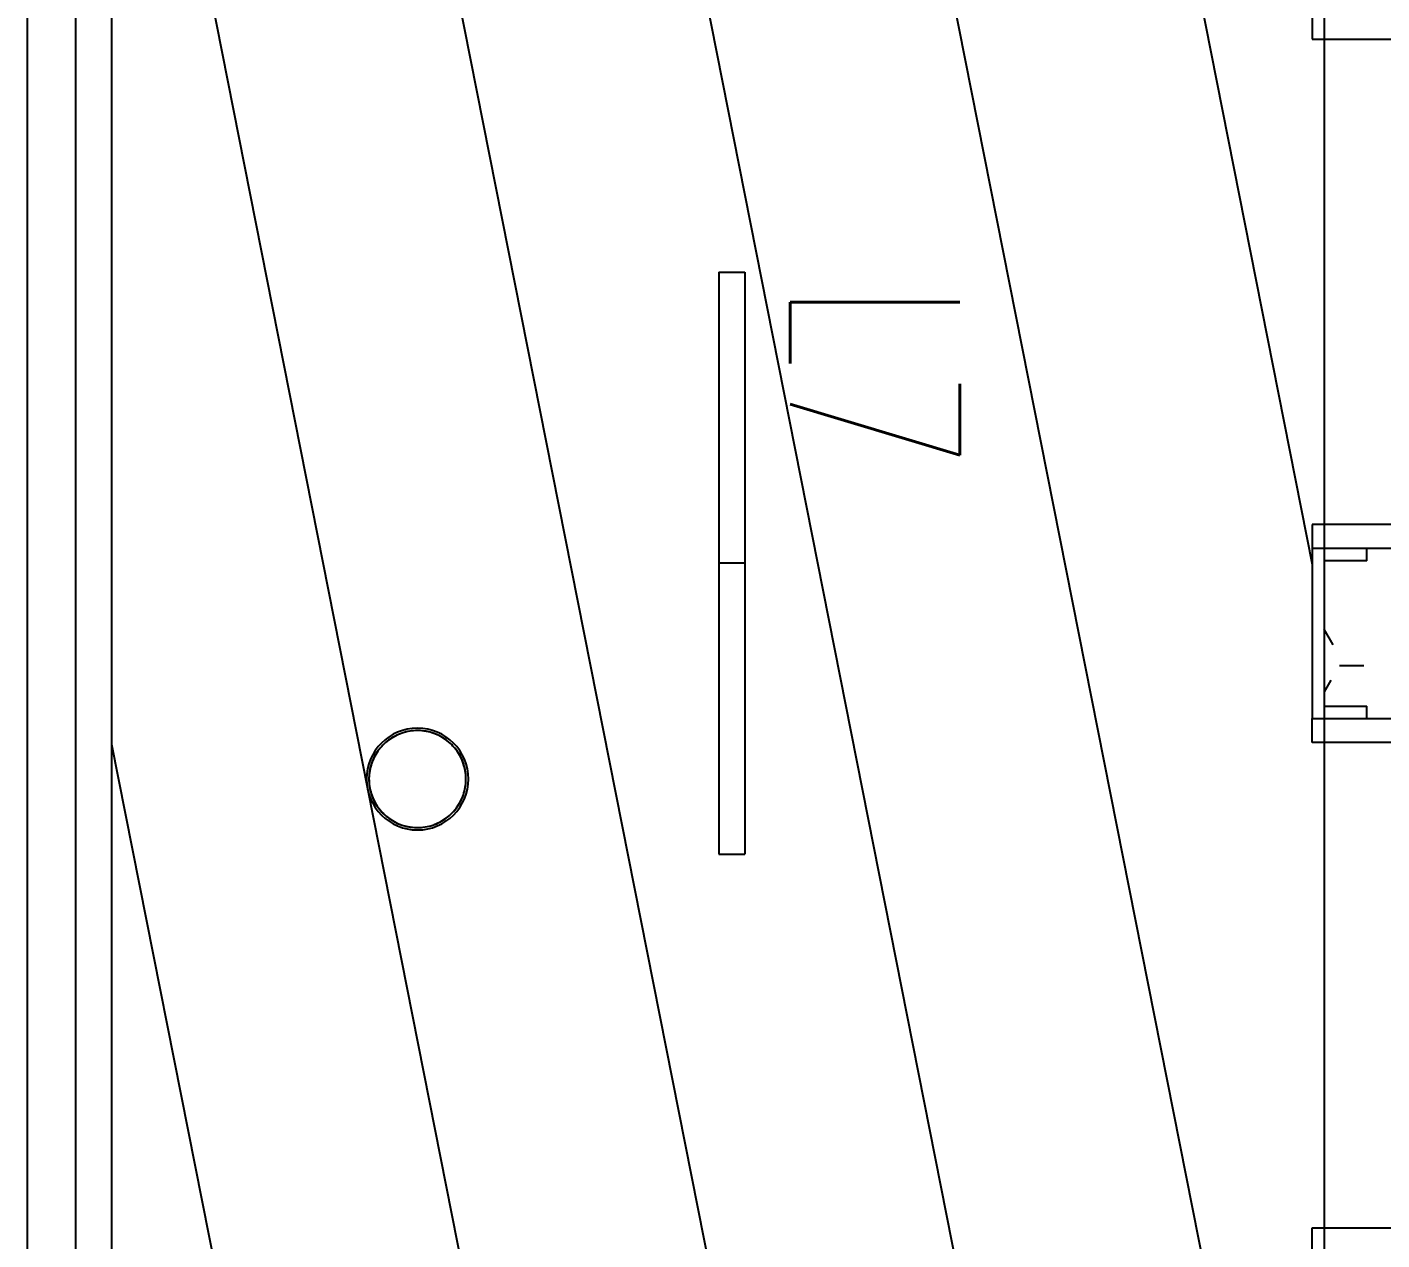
# Model space of a CAD drawing. Header units: millimetres. Extents: x -92759 to 184353, y -15225 to 86714.
# Drawn here: x -73708 to -70914, y 55966 to 58466 of the extents above; entities that cross this region are included whole.
import ezdxf

# ---------------------------------------------------------------- set-up
doc = ezdxf.new("R2010")
doc.units = ezdxf.units.MM
doc.linetypes.add('IDA - Grid Line', pattern=[2100, 1200, -300, 300, -300])
doc.linetypes.add('IDA - Hidden 065', pattern=[322.5, 225, -97.5])
for name, color, linetype in [('0-1', 9, 'Continuous'), ('0-L7', 1, 'Continuous'), ('A-_DOOR----_E', 8, 'Continuous'), ('A-_DOOR----_E-1', 8, 'Continuous'), ('A-_FLOR----_E', 8, 'Continuous'), ('A-_WALL----_E', 8, 'Continuous'), ('A-_WALL----_H-1', 9, 'Continuous'), ('C-_CPRK----_E', 8, 'Continuous'), ('C-_SITE----_E', 8, 'Continuous'), ('E-LIGHT----E', 1, 'Continuous')]:
    doc.layers.add(name, color=color, linetype=linetype)
for name, color, linetype, true_color in [('A-_DETA----_E-6', 7, 'Continuous', 0x969696), ('A-_DETA----_E-7', 7, 'IDA - Hidden 065', 0x969696), ('C-_CPRK----_E-1', 9, 'Continuous', 0x808080), ('S-_ANOTGRID_E-1', 9, 'IDA - Grid Line', 0x808080)]:
    doc.layers.add(name, color=color, linetype=linetype, true_color=true_color)
doc.styles.add('T3', font='simplex.shx', dxfattribs={"width": 0.7, "height": 300})
pattern_1 = [(0, (-11870.95, 40538.29), (609.6, 152.4), [50.292, -406.908, 50.292, -406.908, -2438.4]), (0, (-11870.95, 40538.29), (609.6, 152.4), [-914.4, 50.292, -864.108, 50.292, -406.908, -1066.8]), (0, (-11870.95, 40538.29), (609.6, 152.4), [-2286, 50.292, -254.508, 50.292, -711.708]), (120, (-11642.35, 40614.49), (-436.7823, 451.7291), [50.292, -406.908, 50.292, -406.908, -2438.4]), (120, (-11642.35, 40614.49), (-436.7823, 451.7291), [-914.4, 50.292, -864.108, 50.292, -406.908, -1066.8]), (120, (-11642.35, 40614.49), (-436.7823, 451.7291), [-2286, 50.292, -254.508, 50.292, -711.708]), (240, (-11566.15, 40919.29), (-172.8177, -604.1291), [50.292, -406.908, 50.292, -406.908, -2438.4]), (240, (-11566.15, 40919.29), (-172.8177, -604.1291), [-914.4, 50.292, -864.108, 50.292, -406.908, -1066.8]), (240, (-11566.15, 40919.29), (-172.8177, -604.1291), [-2286, 50.292, -254.508, 50.292, -711.708])]

# ---------------------------------------------------------------- blocks, each defined once
blk = doc.blocks.new('Standard Space - Ambulance Parking 7500 x 3300-7142841-BLK8_RHH_1ST STOREY PLAN')
at = {"layer": 'C-_CPRK----_E'}
for p, q in [((-50, 0), (-50, 7550)), ((50, 0), (50, 7450))]:
    blk.add_line(p, q, dxfattribs=at)
blk = doc.blocks.new('IDA - F - Single - Swing - 1100L X 2200H -FMD-05 2HR ACOUSTIC-10593733-BLK8_RHH_1ST STOREY PLAN')
at = {"layer": 'A-_DOOR----_E-1'}
for p, q in [((-550, 112.5), (-500, 112.5)), ((-500, 112.5), (-500, -112.5)), ((500, 112.5), (550, 112.5)), ((500, -112.5), (500, 112.5)), ((-500, -112.5), (-550, -112.5)), ((450, -112.5), (500, -112.5)), ((450, -1112.5), (450, -112.5)), ((500, -112.5), (500, -1112.5)), ((550, -112.5), (500, -112.5)), ((500, -1112.5), (450, -1112.5))]:
    blk.add_line(p, q, dxfattribs=at)
blk.add_arc((500, -112.5), 1000, 180, 270, dxfattribs=at)
blk.add_arc((500, -112.5), 1000, 180, 270, dxfattribs=at)
blk = doc.blocks.new('DEENN- MD03_METAL Door_SL - MD-03 1100Lx2200H-10527726-BLK8_RHH_1ST STOREY PLAN')
at = {"layer": 'A-_DOOR----_E'}
for p, q in [((500, 1112.5), (450, 1112.5)), ((450, 1112.5), (450, 112.5)), ((500, 112.5), (500, 1112.5)), ((-500, 112.5), (-550, 112.5)), ((-500, -112.5), (-500, 112.5)), ((450, 112.5), (500, 112.5)), ((550, 112.5), (500, 112.5)), ((500, 112.5), (500, -112.5)), ((-550, -112.5), (-500, -112.5)), ((500, -112.5), (550, -112.5))]:
    blk.add_line(p, q, dxfattribs=at)
blk.add_arc((500, 112.5), 1000, 90, 180, dxfattribs=at)
blk = doc.blocks.new('IDA - Bollard - 100R-8006047-BLK8_RHH_1ST STOREY PLAN')
at = {"layer": 'C-_SITE----_E', "flags": 128}
for points in [[(95.5, -4.2), (95.4, -0.2), (95.1, 3.8), (94.7, 7.8), (94.2, 11.7), (93.5, 15.7), (92.6, 19.6), (91.6, 23.4), (90.4, 27.2), (89, 31), (87.6, 34.7), (85.9, 38.4), (84.2, 42), (82.2, 45.5), (80.2, 48.9), (78, 52.3), (75.7, 55.5), (73.2, 58.7), (70.6, 61.7), (67.9, 64.7), (65.1, 67.5), (62.2, 70.3), (59.2, 72.9), (56, 75.3), (52.8, 77.7), (49.5, 79.9), (46.1, 82), (42.6, 84), (39, 85.8), (35.4, 87.5), (31.7, 89), (27.9, 90.4), (24.1, 91.6), (20.3, 92.7), (16.4, 93.6), (12.5, 94.3), (8.5, 94.9), (4.5, 95.4), (0.5, 95.7), (-3.5, 95.8), (-7.5, 95.7), (-11.5, 95.5), (-15.4, 95.2), (-19.4, 94.7), (-23.4, 94), (-27.3, 93.2), (-31.1, 92.2), (-35, 91), (-38.8, 89.8), (-42.5, 88.3), (-46.2, 86.7), (-49.8, 85), (-53.3, 83.1), (-56.7, 81.1), (-60.1, 78.9), (-63.4, 76.6), (-66.6, 74.2), (-69.7, 71.7), (-72.7, 69), (-75.5, 66.2), (-78.3, 63.3), (-80.9, 60.3), (-83.4, 57.2), (-85.8, 54), (-88.1, 50.7), (-90.2, 47.3), (-92.2, 43.9), (-94.1, 40.3), (-95.8, 36.7), (-97.4, 33), (-98.8, 29.3), (-100, 25.5), (-101.1, 21.7), (-102.1, 17.8), (-102.9, 13.8), (-103.5, 9.9), (-104, 5.9), (-104.4, 1.9), (-104.5, -2.1), (-104.5, -4.2)], [(-104.5, -4.2), (-104.5, -8.2), (-104.2, -12.2), (-103.8, -16.2), (-103.3, -20.1), (-102.6, -24.1), (-101.7, -28), (-100.7, -31.8), (-99.5, -35.7), (-98.1, -39.4), (-96.7, -43.2), (-95, -46.8), (-93.2, -50.4), (-91.3, -53.9), (-89.3, -57.3), (-87.1, -60.7), (-84.8, -63.9), (-82.3, -67.1), (-79.7, -70.1), (-77, -73.1), (-74.2, -75.9), (-71.3, -78.7), (-68.3, -81.3), (-65.1, -83.8), (-61.9, -86.1), (-58.6, -88.4), (-55.2, -90.5), (-51.7, -92.4), (-48.1, -94.2), (-44.5, -95.9), (-40.8, -97.4), (-37, -98.8), (-33.2, -100), (-29.4, -101.1), (-25.5, -102), (-21.5, -102.8), (-17.6, -103.4), (-13.6, -103.8), (-9.6, -104.1), (-5.6, -104.2), (-1.6, -104.2), (2.4, -104), (6.4, -103.6), (10.3, -103.1), (14.3, -102.4), (18.2, -101.6), (22.1, -100.6), (25.9, -99.5), (29.7, -98.2), (33.4, -96.7), (37.1, -95.1), (40.7, -93.4), (44.2, -91.5), (47.7, -89.5), (51, -87.3), (54.3, -85.1), (57.5, -82.6), (60.6, -80.1), (63.6, -77.4), (66.4, -74.7), (69.2, -71.8), (71.8, -68.8), (74.4, -65.6), (76.7, -62.4), (79, -59.1), (81.1, -55.8), (83.1, -52.3), (85, -48.7), (86.7, -45.1), (88.3, -41.5), (89.7, -37.7), (90.9, -33.9), (92.1, -30.1), (93, -26.2), (93.8, -22.3), (94.5, -18.3), (94.9, -14.4), (95.3, -10.4), (95.4, -6.4), (95.5, -4.2)]]:
    blk.add_lwpolyline(points, dxfattribs=at)
at = {"layer": 'C-_SITE----_E'}
for radius, start, end in [(105, 360, 180), (100, 360, 180), (105, 180, 360), (100, 200, 360)]:
    blk.add_arc((-4.5, -4.2), radius, start, end, dxfattribs=at)
blk = doc.blocks.new('A$Cb2bf8f38')
at = {"layer": 'A-_WALL----_H-1'}
h = blk.add_hatch(dxfattribs=at)
h.set_pattern_fill('FP_1', color=256, style=0, pattern_type=2)
h.set_pattern_definition(pattern_1)
h.paths.add_polyline_path([(-27900, 24750), (-27900, 24850), (-28012.5, 24850), (-28012.5, 24825), (-28100, 24825), (-28100, 24750), (-28012.5, 24750)])
h.paths.add_polyline_path([(-28012.5, 25950), (-27900, 25950), (-27900, 26600), (-28100, 26600), (-28100, 25975), (-28012.5, 25975)])
h = blk.add_hatch(dxfattribs=at)
h.set_pattern_fill('FP_1', color=256, style=0, pattern_type=2)
h.set_pattern_definition(pattern_1)
h.paths.add_polyline_path([(-28100, 22945), (-27900, 22945), (-27900, 23400), (-28012.5, 23400), (-28012.5, 23375), (-28100, 23375)])
h.paths.add_polyline_path([(-27900, 24500), (-27900, 24750), (-28100, 24750), (-28100, 24525), (-28012.5, 24525), (-28012.5, 24500)])
blk.add_lwpolyline([(-2385, -9825), (-2385, -5100), (7400, -5125), (7400, 46800), (-18575, 46800), (-18575, 38037.5), (-30600, 38100), (-30625, 26375), (-28100, 26375), (-28100, -2400), (-10500, -2425), (-10500, -9800), (-2385, -9825)], close=True)
at = {"layer": 'A-_DETA----_E-6'}
for p, q in [((-28634.7, 17087.5), (-30471.8, 26375)), ((-28125, 17087.5), (-29962.1, 26375)), ((-29452.5, 26375), (-28125, 19664.2)), ((-28947.7, 26400), (-28100, 22114.5)), ((-28438, 26400), (-28125, 24817.5)), ((-29144.4, 17087.5), (-30600, 24446.3))]:
    blk.add_line(p, q, dxfattribs=at)
at = {"layer": 'A-_DETA----_E-7'}
blk.add_line((-30675, 28825), (-30675, -2425), dxfattribs=at)
at = {"layer": 'A-_FLOR----_E'}
for p, q in [((-30600, 7800), (-30600, 26375)), ((-28100, 25900), (-28100, 24900)), ((-28100, 25900), (-28100, 24900)), ((-28100, 24450), (-28100, 23450)), ((-28100, 24450), (-28100, 23450))]:
    blk.add_line(p, q, dxfattribs=at)
at = {"layer": 'A-_WALL----_E'}
for p, q in [((-27900, 24850), (-28125, 24850)), ((-28125, 24850), (-28125, 24500)), ((-28012.5, 24825), (-28012.5, 24850)), ((-28012.5, 24825), (-28100, 24825)), ((-28100, 24825), (-28100, 24525)), ((-28100, 24525), (-28012.5, 24525)), ((-28012.5, 24500), (-28012.5, 24525)), ((-28125, 24500), (-27900, 24500))]:
    blk.add_line(p, q, dxfattribs=at)
at = {"layer": 'S-_ANOTGRID_E-1'}
blk.add_line((-30600, -20141.4), (-30600, 53272.8), dxfattribs=at)
at = {"layer": 'A-_DOOR----_E', "rotation": 270}
blk.add_blockref('DEENN- MD03_METAL Door_SL - MD-03 1100Lx2200H-10527726-BLK8_RHH_1ST STOREY PLAN', (-28012.5, 25400), dxfattribs=at)
at = {"layer": 'A-_DOOR----_E-1', "rotation": 90}
blk.add_blockref('IDA - F - Single - Swing - 1100L X 2200H -FMD-05 2HR ACOUSTIC-10593733-BLK8_RHH_1ST STOREY PLAN', (-28012.5, 23950), dxfattribs=at)
at = {"layer": 'C-_CPRK----_E-1', "rotation": 180}
blk.add_blockref('Standard Space - Ambulance Parking 7500 x 3300-7142841-BLK8_RHH_1ST STOREY PLAN', (-30725, 28700), dxfattribs=at)
at = {"layer": 'C-_SITE----_E', "rotation": 89.99999999999997}
blk.add_blockref('IDA - Bollard - 100R-8006047-BLK8_RHH_1ST STOREY PLAN', (-29974.2, 24379.5), dxfattribs=at)
blk = doc.blocks.new('L7')
at = {"layer": 'E-LIGHT----E'}
for p, q in [((-600, -27), (-600, 27)), ((-600, 27), (600, 27)), ((0, 27), (0, -27)), ((600, -27), (600, 27)), ((-600, -27), (600, -27))]:
    blk.add_line(p, q, dxfattribs=at)
at = {"layer": 'E-LIGHT----E', "lineweight": 18, "style": 'T3', "width": 0.7}
blk.add_text('L7', height=350, dxfattribs=at).set_placement((-579.7, 120.4))
blk = doc.blocks.new('EL_B8_L1_R4')
at = {"layer": '0-L7', "rotation": 270}
blk.add_blockref('L7', (-18529, -15738.3), dxfattribs=at)

msp = doc.modelspace()

# ---------------------------------------------------------------- block references
at = {"layer": '0-1'}
msp.add_blockref('A$Cb2bf8f38', (-42933, 32541.2), dxfattribs=at)

# ---------------------------------------------------------------- next in the draw order: block references
at = {"color": 0}
msp.add_blockref('EL_B8_L1_R4', (-53725.9, 73099.6), dxfattribs=at)

doc.saveas('drawing.dxf')
